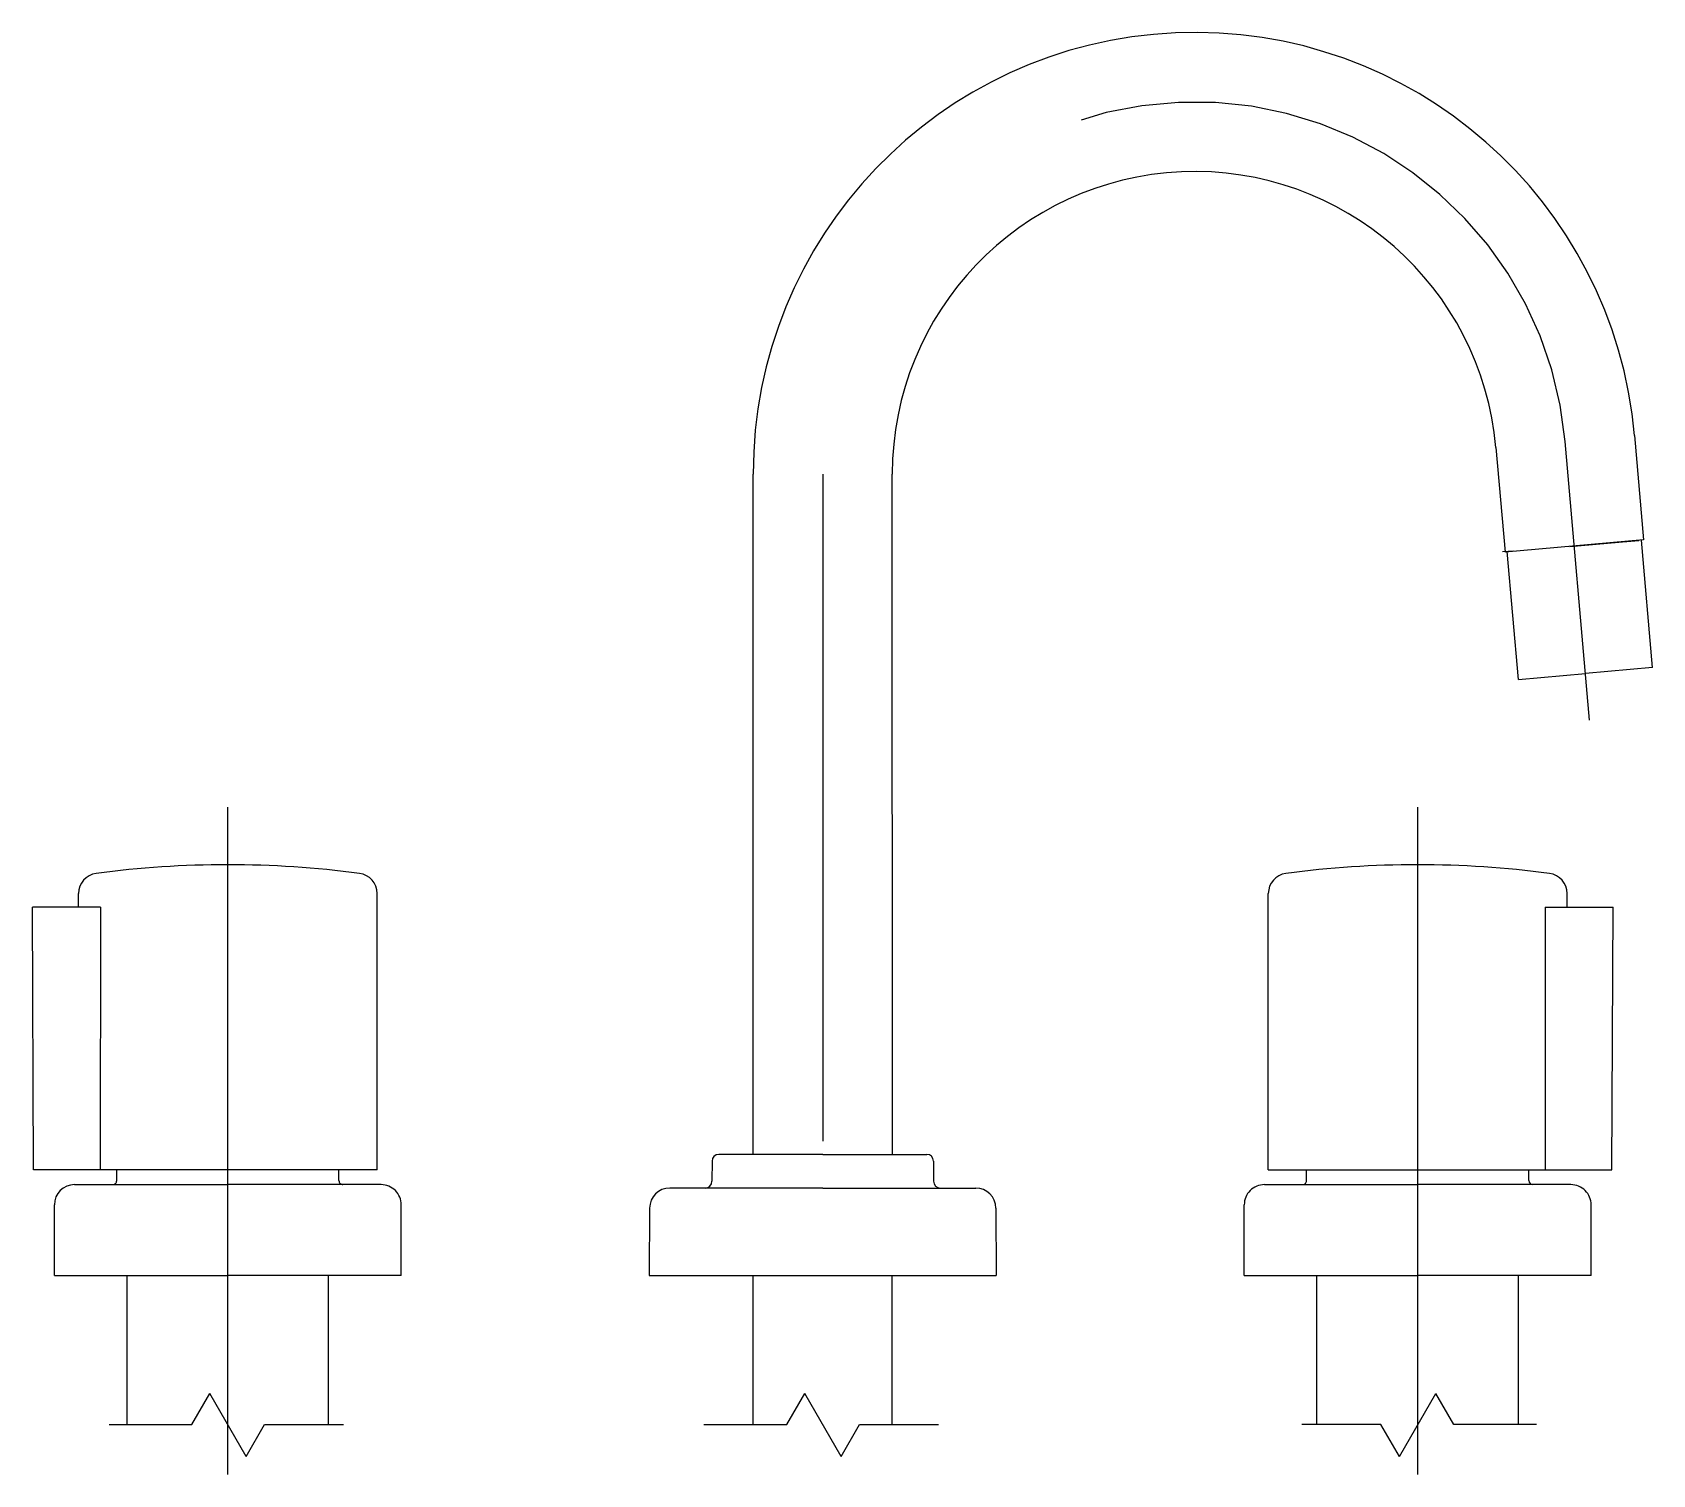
# Model space of a CAD drawing. Extents: x 9.129 to 9.372, y -1.973 to -1.757.
import ezdxf

# ---------------------------------------------------------------- set-up
doc = ezdxf.new("R2010")
doc.units = 0
doc.header["$LTSCALE"] = 0.2
doc.header["$MEASUREMENT"] = 0
doc.linetypes.add('AXES', pattern=[0.54, 0.3, -0.08, 0.08, -0.08])
doc.linetypes.add('CONTINU', pattern=[0])
doc.layers.get('0').update_dxf_attribs({"linetype": 'CONTINUOUS'})
doc.layers.add('DECA_EIXOS', color=5, linetype='AXES')

msp = doc.modelspace()

# ---------------------------------------------------------------- linework, layer by layer
at = {"linetype": 'CONTINU'}
for points in [[(9.36957, -1.81757, 0.957292), (9.23744, -1.82334)], [(9.34879, -1.81938, 0.957292), (9.25829, -1.82334)], [(9.15868, -1.88189, 0.032727), (9.13892, -1.88319)], [(9.17843, -1.88319, 0.032718), (9.15868, -1.88189)], [(9.33706, -1.88189, 0.032717), (9.3173, -1.88319)], [(9.35682, -1.88319, 0.032724), (9.33706, -1.88189)], [(9.13892, -1.88319, 0.376294), (9.13629, -1.88619)], [(9.18107, -1.88619, 0.376529), (9.17843, -1.88319)], [(9.3173, -1.88319, 0.376293), (9.31467, -1.88619)], [(9.35945, -1.88619, 0.376294), (9.35682, -1.88319)], [(9.23227, -1.92529, 0.412932), (9.23127, -1.9263)], [(9.26447, -1.9263, 0.412938), (9.26346, -1.92529)], [(9.13571, -1.92983, 0.414213), (9.13268, -1.93286)], [(9.14141, -1.92983, 0.414344), (9.14202, -1.92923)], [(9.17534, -1.92923, 0.414214), (9.17594, -1.92983)], [(9.18468, -1.93286, 0.414214), (9.18165, -1.92983)], [(9.22494, -1.93034, 0.412939), (9.22191, -1.93335)], [(9.23024, -1.93034, 0.412936), (9.23125, -1.92933)], [(9.26449, -1.92933, 0.411862), (9.26549, -1.93034)], [(9.27382, -1.93335, 0.412937), (9.2708, -1.93034)], [(9.31409, -1.92983, 0.41422), (9.31106, -1.93286)], [(9.31979, -1.92983, 0.415291), (9.3204, -1.92923)], [(9.35372, -1.92923, 0.414213), (9.35433, -1.92983)], [(9.36306, -1.93286, 0.414214), (9.36003, -1.92983)]]:
    msp.add_lwpolyline(points, format="xyb", dxfattribs=at)
for points in [[(9.36957, -1.81757), (9.37093, -1.8332)], [(9.34879, -1.81938), (9.35016, -1.83502)], [(9.23744, -1.92529), (9.23744, -1.82334)], [(9.25832, -1.92529), (9.25829, -1.82334)], [(9.37093, -1.8332), (9.35016, -1.83502)], [(9.35985, -1.83417), (9.3689, -1.83338)], [(9.3684, -1.83343), (9.37023, -1.83327)], [(9.37228, -1.85234), (9.37061, -1.83323)], [(9.35145, -1.83491), (9.34978, -1.83499)], [(9.35216, -1.85411), (9.35049, -1.83496)], [(9.35216, -1.85411), (9.36222, -1.85323)], [(9.37228, -1.85234), (9.36222, -1.85323)], [(9.13629, -1.88823), (9.13629, -1.88619)], [(9.18107, -1.92761), (9.18107, -1.88619)], [(9.31467, -1.92761), (9.31467, -1.88619)], [(9.35945, -1.88823), (9.35945, -1.88619)], [(9.12955, -1.92761), (9.12938, -1.88823)], [(9.13958, -1.88823), (9.12938, -1.88823)], [(9.13958, -1.88823), (9.13955, -1.92761)], [(9.35616, -1.88823), (9.35619, -1.92761)], [(9.35616, -1.88823), (9.36636, -1.88823)], [(9.36619, -1.92761), (9.36636, -1.88823)], [(9.24787, -1.92529), (9.23227, -1.92529)], [(9.24787, -1.92529), (9.26346, -1.92529)], [(9.25832, -1.92529), (9.26346, -1.92529)], [(9.18107, -1.92761), (9.12955, -1.92761)], [(9.14202, -1.92923), (9.14202, -1.92761)], [(9.17332, -1.92761), (9.14404, -1.92761)], [(9.17534, -1.92923), (9.17534, -1.92761)], [(9.23127, -1.9263), (9.23125, -1.92933)], [(9.26447, -1.9263), (9.26449, -1.92933)], [(9.31467, -1.92761), (9.36619, -1.92761)], [(9.3204, -1.92923), (9.3204, -1.92761)], [(9.32242, -1.92761), (9.3517, -1.92761)], [(9.35372, -1.92923), (9.35372, -1.92761)], [(9.13571, -1.92983), (9.15868, -1.92983)], [(9.18165, -1.92983), (9.15868, -1.92983)], [(9.24787, -1.93034), (9.22494, -1.93034)], [(9.23024, -1.93034), (9.22494, -1.93034)], [(9.24787, -1.93034), (9.2708, -1.93034)], [(9.26549, -1.93034), (9.2708, -1.93034)], [(9.31409, -1.92983), (9.33706, -1.92983)], [(9.36003, -1.92983), (9.33706, -1.92983)], [(9.13268, -1.94347), (9.13268, -1.93286)], [(9.18468, -1.94347), (9.18468, -1.93286)], [(9.22191, -1.93335), (9.22187, -1.94347)], [(9.27382, -1.93335), (9.27387, -1.94347)], [(9.31106, -1.94347), (9.31106, -1.93286)], [(9.36306, -1.94347), (9.36306, -1.93286)], [(9.13268, -1.94347), (9.15868, -1.94347)], [(9.14358, -1.9658), (9.14358, -1.94347)], [(9.18468, -1.94347), (9.15868, -1.94347)], [(9.17377, -1.9658), (9.17377, -1.94347)], [(9.22187, -1.94347), (9.24787, -1.94347)], [(9.23744, -1.9658), (9.23744, -1.94347)], [(9.24787, -1.94347), (9.27387, -1.94347)], [(9.25829, -1.9658), (9.25829, -1.94347)], [(9.31106, -1.94347), (9.33706, -1.94347)], [(9.32196, -1.9658), (9.32196, -1.94347)], [(9.36306, -1.94347), (9.33706, -1.94347)], [(9.35216, -1.9658), (9.35216, -1.94347)]]:
    msp.add_lwpolyline(points, dxfattribs=at)
at = {"layer": 'DECA_EIXOS'}
msp.add_lwpolyline([(9.35918, -1.81848, 0.957292), (9.24787, -1.82334)], format="xyb", dxfattribs=at)
for points in [[(9.36283, -1.86021), (9.35918, -1.81848)], [(9.24787, -1.82334), (9.24787, -1.97328)], [(9.15868, -1.97328), (9.15868, -1.87325)], [(9.33706, -1.97328), (9.33706, -1.87325)], [(9.15328, -1.9658), (9.15598, -1.96113)], [(9.16143, -1.97056), (9.15598, -1.96113)], [(9.24247, -1.9658), (9.24517, -1.96113)], [(9.25062, -1.97056), (9.24517, -1.96113)], [(9.33431, -1.97056), (9.33976, -1.96113)], [(9.34246, -1.9658), (9.33976, -1.96113)], [(9.14087, -1.9658), (9.15328, -1.9658)], [(9.16143, -1.97056), (9.16418, -1.9658)], [(9.16418, -1.9658), (9.17603, -1.9658)], [(9.23006, -1.9658), (9.24247, -1.9658)], [(9.25062, -1.97056), (9.25337, -1.9658)], [(9.25337, -1.9658), (9.26522, -1.9658)], [(9.33156, -1.9658), (9.31971, -1.9658)], [(9.33431, -1.97056), (9.33156, -1.9658)], [(9.35487, -1.9658), (9.34246, -1.9658)]]:
    msp.add_lwpolyline(points, dxfattribs=at)

doc.saveas('drawing.dxf')
